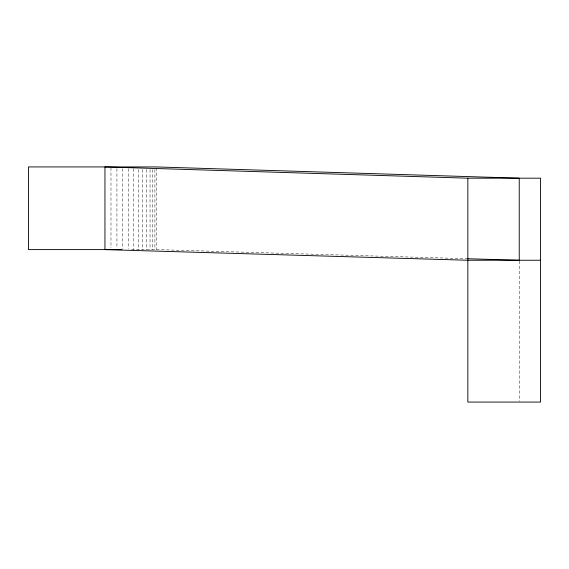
<?xml version="1.0" encoding="UTF-8"?>
<svg xmlns="http://www.w3.org/2000/svg" width="569" height="569" viewBox="0 0 569 569"><rect width="100%" height="100%" fill="white"/><g stroke="black" fill="none" stroke-linecap="round" stroke-linejoin="round"><path stroke-width="0.43" stroke-dasharray="2.85 2.13" d="M131.531 249.606L156.347 249.606L466.886 258.71M519.241 261.135L519.241 401.188M156.347 167.819L156.347 249.606M154.903 169.598L154.903 249.606M152.791 169.598L152.791 249.606M150.038 169.598L150.038 249.606M146.688 169.598L146.688 249.606M142.783 169.598L142.783 249.606M138.367 169.598L138.367 249.606M133.509 168.709L133.509 249.606M128.267 168.709L128.267 248.717M122.719 168.709L122.719 248.717M116.93 168.709L116.93 247.828M110.976 167.819L110.976 247.828"/><path stroke-width="0.85" d="M467.839 178.182L540.55 178.182L540.55 402.07L467.839 402.07L467.839 178.182L104.952 166.93L104.952 249.606L467.839 260.246L540.55 260.246M121.887 249.606L28.45 249.606L28.45 166.93L156.347 166.93L519.241 178.182L519.241 260.246L467.775 258.739"/></g></svg>
